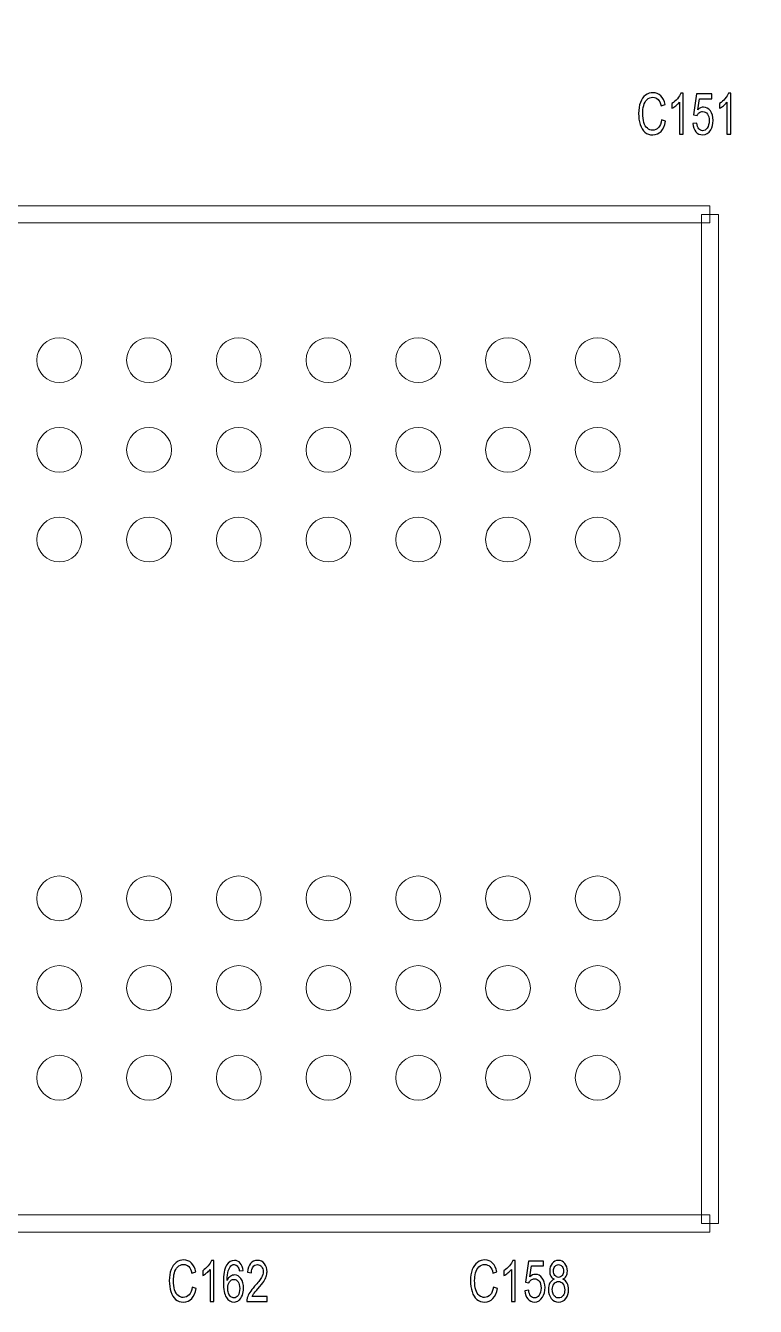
# Model space of a CAD drawing. Header units: millimetres. Extents: x -53.6 to 42.1, y -42.3 to 19.5.
# Drawn here: x 5.22 to 11.73, y -33.35 to -21.93 of the extents above; entities that cross this region are included whole.
import ezdxf

# ---------------------------------------------------------------- set-up
doc = ezdxf.new("R2010")
doc.units = ezdxf.units.MM
doc.header["$MEASUREMENT"] = 0
for name, color, linetype in [('BG_OUTLINE', 7, 'Continuous'), ('PG_SILKSCREEN_TOP', 7, 'Continuous'), ('PIN_TOP', 7, 'Continuous'), ('RD_SILKSCREEN_TOP', 7, 'Continuous')]:
    doc.layers.add(name, color=color, linetype=linetype)

msp = doc.modelspace()

# ---------------------------------------------------------------- linework, layer by layer
at = {"layer": 'BG_OUTLINE', "color": 3, "lineweight": 9}
msp.add_open_spline([(-35.58, -42.2737), (-35.58, -42.2737), (-35.58, 2.7261), (-35.58, 2.7261), (-35.58, 2.7261), (-35.58, 2.7261), (19.4199, 2.7261), (19.4199, 2.7261), (19.4199, 2.7261), (19.4199, 2.7261), (19.4199, -42.2737), (19.4199, -42.2737), (19.4199, -42.2737), (19.4199, -42.2737), (-35.58, -42.2737), (-35.58, -42.2737)], degree=3, knots=[0, 0, 0, 0, 0.25, 0.25, 0.25, 0.25, 0.5, 0.5, 0.5, 0.5, 0.75, 0.75, 0.75, 0.75, 1, 1, 1, 1], dxfattribs=at)
at = {"layer": 'PG_SILKSCREEN_TOP', "color": 6, "lineweight": 9}
for points in [[(-2.6766, -23.6898), (-2.6766, -23.6898), (-2.6766, -23.5374), (-2.6766, -23.5374), (-2.6766, -23.5374), (-2.6766, -23.5374), (11.3234, -23.5374), (11.3234, -23.5374), (11.3234, -23.5374), (11.3234, -23.5374), (11.3234, -23.6898), (11.3234, -23.6898), (11.3234, -23.6898), (11.3234, -23.6898), (-2.6766, -23.6898), (-2.6766, -23.6898)], [(11.2472, -23.6136), (11.2472, -23.6136), (11.3996, -23.6136), (11.3996, -23.6136), (11.3996, -23.6136), (11.3996, -23.6136), (11.3996, -32.6136), (11.3996, -32.6136), (11.3996, -32.6136), (11.3996, -32.6136), (11.2472, -32.6136), (11.2472, -32.6136), (11.2472, -32.6136), (11.2472, -32.6136), (11.2472, -23.6136), (11.2472, -23.6136)], [(11.3234, -32.5374), (11.3234, -32.5374), (11.3234, -32.6898), (11.3234, -32.6898), (11.3234, -32.6898), (11.3234, -32.6898), (-2.1846, -32.6898), (-2.1846, -32.6898), (-2.1846, -32.6898), (-2.1846, -32.6898), (-2.1846, -32.5374), (-2.1846, -32.5374), (-2.1846, -32.5374), (-2.1846, -32.5374), (11.3234, -32.5374), (11.3234, -32.5374)]]:
    msp.add_open_spline(points, degree=3, knots=[0, 0, 0, 0, 0.25, 0.25, 0.25, 0.25, 0.5, 0.5, 0.5, 0.5, 0.75, 0.75, 0.75, 0.75, 1, 1, 1, 1], dxfattribs=at)
at = {"layer": 'PIN_TOP', "lineweight": 9}
for points in [[(5.7233, -24.9136), (5.7233, -24.8031), (5.6338, -24.7136), (5.5234, -24.7136), (5.5234, -24.7136), (5.4129, -24.7135), (5.3234, -24.8031), (5.3234, -24.9135), (5.3234, -24.9135), (5.3233, -25.024), (5.4129, -25.1135), (5.5233, -25.1135), (5.5233, -25.1135), (5.6338, -25.1136), (5.7233, -25.024), (5.7233, -24.9136)], [(6.5234, -24.9136), (6.5234, -24.8031), (6.4339, -24.7136), (6.3235, -24.7136), (6.3235, -24.7136), (6.213, -24.7135), (6.1235, -24.8031), (6.1235, -24.9135), (6.1235, -24.9135), (6.1234, -25.024), (6.213, -25.1135), (6.3234, -25.1135), (6.3234, -25.1135), (6.4339, -25.1136), (6.5234, -25.024), (6.5234, -24.9136)], [(7.3235, -24.9136), (7.3235, -24.8031), (7.234, -24.7136), (7.1236, -24.7136), (7.1236, -24.7136), (7.0131, -24.7135), (6.9236, -24.8031), (6.9236, -24.9135), (6.9236, -24.9135), (6.9235, -25.024), (7.0131, -25.1135), (7.1235, -25.1135), (7.1235, -25.1135), (7.234, -25.1136), (7.3235, -25.024), (7.3235, -24.9136)], [(8.1233, -24.9136), (8.1233, -24.8031), (8.0338, -24.7136), (7.9234, -24.7136), (7.9234, -24.7136), (7.8129, -24.7135), (7.7234, -24.8031), (7.7234, -24.9135), (7.7234, -24.9135), (7.7233, -25.024), (7.8129, -25.1135), (7.9233, -25.1135), (7.9233, -25.1135), (8.0338, -25.1136), (8.1233, -25.024), (8.1233, -24.9136)], [(8.9234, -24.9136), (8.9234, -24.8031), (8.8339, -24.7136), (8.7235, -24.7136), (8.7235, -24.7136), (8.613, -24.7135), (8.5235, -24.8031), (8.5235, -24.9135), (8.5235, -24.9135), (8.5234, -25.024), (8.613, -25.1135), (8.7234, -25.1135), (8.7234, -25.1135), (8.8339, -25.1136), (8.9234, -25.024), (8.9234, -24.9136)], [(9.7233, -24.9136), (9.7233, -24.8031), (9.6338, -24.7136), (9.5234, -24.7136), (9.5234, -24.7136), (9.4129, -24.7135), (9.3234, -24.8031), (9.3234, -24.9135), (9.3234, -24.9135), (9.3233, -25.024), (9.4129, -25.1135), (9.5233, -25.1135), (9.5233, -25.1135), (9.6338, -25.1136), (9.7233, -25.024), (9.7233, -24.9136)], [(10.5234, -24.9136), (10.5234, -24.8031), (10.4339, -24.7136), (10.3235, -24.7136), (10.3235, -24.7136), (10.213, -24.7135), (10.1235, -24.8031), (10.1235, -24.9135), (10.1235, -24.9135), (10.1234, -25.024), (10.213, -25.1135), (10.3234, -25.1135), (10.3234, -25.1135), (10.4339, -25.1136), (10.5234, -25.024), (10.5234, -24.9136)], [(5.7233, -25.7137), (5.7233, -25.6032), (5.6338, -25.5137), (5.5234, -25.5137), (5.5234, -25.5137), (5.4129, -25.5136), (5.3234, -25.6032), (5.3234, -25.7136), (5.3234, -25.7136), (5.3233, -25.8241), (5.4129, -25.9136), (5.5233, -25.9136), (5.5233, -25.9136), (5.6338, -25.9137), (5.7233, -25.8241), (5.7233, -25.7137)], [(6.5234, -25.7137), (6.5234, -25.6032), (6.4339, -25.5137), (6.3235, -25.5137), (6.3235, -25.5137), (6.213, -25.5136), (6.1235, -25.6032), (6.1235, -25.7136), (6.1235, -25.7136), (6.1234, -25.8241), (6.213, -25.9136), (6.3234, -25.9136), (6.3234, -25.9136), (6.4339, -25.9137), (6.5234, -25.8241), (6.5234, -25.7137)], [(7.3235, -25.7137), (7.3235, -25.6032), (7.234, -25.5137), (7.1236, -25.5137), (7.1236, -25.5137), (7.0131, -25.5136), (6.9236, -25.6032), (6.9236, -25.7136), (6.9236, -25.7136), (6.9235, -25.8241), (7.0131, -25.9136), (7.1235, -25.9136), (7.1235, -25.9136), (7.234, -25.9137), (7.3235, -25.8241), (7.3235, -25.7137)], [(8.1233, -25.7137), (8.1233, -25.6032), (8.0338, -25.5137), (7.9234, -25.5137), (7.9234, -25.5137), (7.8129, -25.5136), (7.7234, -25.6032), (7.7234, -25.7136), (7.7234, -25.7136), (7.7233, -25.8241), (7.8129, -25.9136), (7.9233, -25.9136), (7.9233, -25.9136), (8.0338, -25.9137), (8.1233, -25.8241), (8.1233, -25.7137)], [(8.9234, -25.7137), (8.9234, -25.6032), (8.8339, -25.5137), (8.7235, -25.5137), (8.7235, -25.5137), (8.613, -25.5136), (8.5235, -25.6032), (8.5235, -25.7136), (8.5235, -25.7136), (8.5234, -25.8241), (8.613, -25.9136), (8.7234, -25.9136), (8.7234, -25.9136), (8.8339, -25.9137), (8.9234, -25.8241), (8.9234, -25.7137)], [(9.7233, -25.7137), (9.7233, -25.6032), (9.6338, -25.5137), (9.5234, -25.5137), (9.5234, -25.5137), (9.4129, -25.5136), (9.3234, -25.6032), (9.3234, -25.7136), (9.3234, -25.7136), (9.3233, -25.8241), (9.4129, -25.9136), (9.5233, -25.9136), (9.5233, -25.9136), (9.6338, -25.9137), (9.7233, -25.8241), (9.7233, -25.7137)], [(10.5234, -25.7137), (10.5234, -25.6032), (10.4339, -25.5137), (10.3235, -25.5137), (10.3235, -25.5137), (10.213, -25.5136), (10.1235, -25.6032), (10.1235, -25.7136), (10.1235, -25.7136), (10.1234, -25.8241), (10.213, -25.9136), (10.3234, -25.9136), (10.3234, -25.9136), (10.4339, -25.9137), (10.5234, -25.8241), (10.5234, -25.7137)], [(5.7233, -26.5135), (5.7233, -26.403), (5.6338, -26.3135), (5.5234, -26.3135), (5.5234, -26.3135), (5.4129, -26.3134), (5.3234, -26.403), (5.3234, -26.5134), (5.3234, -26.5134), (5.3233, -26.6239), (5.4129, -26.7134), (5.5233, -26.7134), (5.5233, -26.7134), (5.6338, -26.7135), (5.7233, -26.6239), (5.7233, -26.5135)], [(6.5234, -26.5135), (6.5234, -26.403), (6.4339, -26.3135), (6.3235, -26.3135), (6.3235, -26.3135), (6.213, -26.3134), (6.1235, -26.403), (6.1235, -26.5134), (6.1235, -26.5134), (6.1234, -26.6239), (6.213, -26.7134), (6.3234, -26.7134), (6.3234, -26.7134), (6.4339, -26.7135), (6.5234, -26.6239), (6.5234, -26.5135)], [(7.3235, -26.5135), (7.3235, -26.403), (7.234, -26.3135), (7.1236, -26.3135), (7.1236, -26.3135), (7.0131, -26.3134), (6.9236, -26.403), (6.9236, -26.5134), (6.9236, -26.5134), (6.9235, -26.6239), (7.0131, -26.7134), (7.1235, -26.7134), (7.1235, -26.7134), (7.234, -26.7135), (7.3235, -26.6239), (7.3235, -26.5135)], [(8.1233, -26.5135), (8.1233, -26.403), (8.0338, -26.3135), (7.9234, -26.3135), (7.9234, -26.3135), (7.8129, -26.3134), (7.7234, -26.403), (7.7234, -26.5134), (7.7234, -26.5134), (7.7233, -26.6239), (7.8129, -26.7134), (7.9233, -26.7134), (7.9233, -26.7134), (8.0338, -26.7135), (8.1233, -26.6239), (8.1233, -26.5135)], [(8.9234, -26.5135), (8.9234, -26.403), (8.8339, -26.3135), (8.7235, -26.3135), (8.7235, -26.3135), (8.613, -26.3134), (8.5235, -26.403), (8.5235, -26.5134), (8.5235, -26.5134), (8.5234, -26.6239), (8.613, -26.7134), (8.7234, -26.7134), (8.7234, -26.7134), (8.8339, -26.7135), (8.9234, -26.6239), (8.9234, -26.5135)], [(9.7233, -26.5135), (9.7233, -26.403), (9.6338, -26.3135), (9.5234, -26.3135), (9.5234, -26.3135), (9.4129, -26.3134), (9.3234, -26.403), (9.3234, -26.5134), (9.3234, -26.5134), (9.3233, -26.6239), (9.4129, -26.7134), (9.5233, -26.7134), (9.5233, -26.7134), (9.6338, -26.7135), (9.7233, -26.6239), (9.7233, -26.5135)], [(10.5234, -26.5135), (10.5234, -26.403), (10.4339, -26.3135), (10.3235, -26.3135), (10.3235, -26.3135), (10.213, -26.3134), (10.1235, -26.403), (10.1235, -26.5134), (10.1235, -26.5134), (10.1234, -26.6239), (10.213, -26.7134), (10.3234, -26.7134), (10.3234, -26.7134), (10.4339, -26.7135), (10.5234, -26.6239), (10.5234, -26.5135)], [(5.7233, -29.7137), (5.7233, -29.6032), (5.6338, -29.5137), (5.5234, -29.5137), (5.5234, -29.5137), (5.4129, -29.5136), (5.3234, -29.6032), (5.3234, -29.7136), (5.3234, -29.7136), (5.3233, -29.8241), (5.4129, -29.9136), (5.5233, -29.9136), (5.5233, -29.9136), (5.6338, -29.9137), (5.7233, -29.8241), (5.7233, -29.7137)], [(6.5234, -29.7137), (6.5234, -29.6032), (6.4339, -29.5137), (6.3235, -29.5137), (6.3235, -29.5137), (6.213, -29.5136), (6.1235, -29.6032), (6.1235, -29.7136), (6.1235, -29.7136), (6.1234, -29.8241), (6.213, -29.9136), (6.3234, -29.9136), (6.3234, -29.9136), (6.4339, -29.9137), (6.5234, -29.8241), (6.5234, -29.7137)], [(7.3235, -29.7137), (7.3235, -29.6032), (7.234, -29.5137), (7.1236, -29.5137), (7.1236, -29.5137), (7.0131, -29.5136), (6.9236, -29.6032), (6.9236, -29.7136), (6.9236, -29.7136), (6.9235, -29.8241), (7.0131, -29.9136), (7.1235, -29.9136), (7.1235, -29.9136), (7.234, -29.9137), (7.3235, -29.8241), (7.3235, -29.7137)], [(8.1233, -29.7137), (8.1233, -29.6032), (8.0338, -29.5137), (7.9234, -29.5137), (7.9234, -29.5137), (7.8129, -29.5136), (7.7234, -29.6032), (7.7234, -29.7136), (7.7234, -29.7136), (7.7233, -29.8241), (7.8129, -29.9136), (7.9233, -29.9136), (7.9233, -29.9136), (8.0338, -29.9137), (8.1233, -29.8241), (8.1233, -29.7137)], [(8.9234, -29.7137), (8.9234, -29.6032), (8.8339, -29.5137), (8.7235, -29.5137), (8.7235, -29.5137), (8.613, -29.5136), (8.5235, -29.6032), (8.5235, -29.7136), (8.5235, -29.7136), (8.5234, -29.8241), (8.613, -29.9136), (8.7234, -29.9136), (8.7234, -29.9136), (8.8339, -29.9137), (8.9234, -29.8241), (8.9234, -29.7137)], [(9.7233, -29.7137), (9.7233, -29.6032), (9.6338, -29.5137), (9.5234, -29.5137), (9.5234, -29.5137), (9.4129, -29.5136), (9.3234, -29.6032), (9.3234, -29.7136), (9.3234, -29.7136), (9.3233, -29.8241), (9.4129, -29.9136), (9.5233, -29.9136), (9.5233, -29.9136), (9.6338, -29.9137), (9.7233, -29.8241), (9.7233, -29.7137)], [(10.5234, -29.7137), (10.5234, -29.6032), (10.4339, -29.5137), (10.3235, -29.5137), (10.3235, -29.5137), (10.213, -29.5136), (10.1235, -29.6032), (10.1235, -29.7136), (10.1235, -29.7136), (10.1234, -29.8241), (10.213, -29.9136), (10.3234, -29.9136), (10.3234, -29.9136), (10.4339, -29.9137), (10.5234, -29.8241), (10.5234, -29.7137)], [(5.7233, -30.5135), (5.7233, -30.403), (5.6338, -30.3135), (5.5234, -30.3135), (5.5234, -30.3135), (5.4129, -30.3134), (5.3234, -30.403), (5.3234, -30.5134), (5.3234, -30.5134), (5.3233, -30.6239), (5.4129, -30.7134), (5.5233, -30.7134), (5.5233, -30.7134), (5.6338, -30.7135), (5.7233, -30.6239), (5.7233, -30.5135)], [(6.5234, -30.5135), (6.5234, -30.403), (6.4339, -30.3135), (6.3235, -30.3135), (6.3235, -30.3135), (6.213, -30.3134), (6.1235, -30.403), (6.1235, -30.5134), (6.1235, -30.5134), (6.1234, -30.6239), (6.213, -30.7134), (6.3234, -30.7134), (6.3234, -30.7134), (6.4339, -30.7135), (6.5234, -30.6239), (6.5234, -30.5135)], [(7.3235, -30.5135), (7.3235, -30.403), (7.234, -30.3135), (7.1236, -30.3135), (7.1236, -30.3135), (7.0131, -30.3134), (6.9236, -30.403), (6.9236, -30.5134), (6.9236, -30.5134), (6.9235, -30.6239), (7.0131, -30.7134), (7.1235, -30.7134), (7.1235, -30.7134), (7.234, -30.7135), (7.3235, -30.6239), (7.3235, -30.5135)], [(8.1233, -30.5135), (8.1233, -30.403), (8.0338, -30.3135), (7.9234, -30.3135), (7.9234, -30.3135), (7.8129, -30.3134), (7.7234, -30.403), (7.7234, -30.5134), (7.7234, -30.5134), (7.7233, -30.6239), (7.8129, -30.7134), (7.9233, -30.7134), (7.9233, -30.7134), (8.0338, -30.7135), (8.1233, -30.6239), (8.1233, -30.5135)], [(8.9234, -30.5135), (8.9234, -30.403), (8.8339, -30.3135), (8.7235, -30.3135), (8.7235, -30.3135), (8.613, -30.3134), (8.5235, -30.403), (8.5235, -30.5134), (8.5235, -30.5134), (8.5234, -30.6239), (8.613, -30.7134), (8.7234, -30.7134), (8.7234, -30.7134), (8.8339, -30.7135), (8.9234, -30.6239), (8.9234, -30.5135)], [(9.7233, -30.5135), (9.7233, -30.403), (9.6338, -30.3135), (9.5234, -30.3135), (9.5234, -30.3135), (9.4129, -30.3134), (9.3234, -30.403), (9.3234, -30.5134), (9.3234, -30.5134), (9.3233, -30.6239), (9.4129, -30.7134), (9.5233, -30.7134), (9.5233, -30.7134), (9.6338, -30.7135), (9.7233, -30.6239), (9.7233, -30.5135)], [(10.5234, -30.5135), (10.5234, -30.403), (10.4339, -30.3135), (10.3235, -30.3135), (10.3235, -30.3135), (10.213, -30.3134), (10.1235, -30.403), (10.1235, -30.5134), (10.1235, -30.5134), (10.1234, -30.6239), (10.213, -30.7134), (10.3234, -30.7134), (10.3234, -30.7134), (10.4339, -30.7135), (10.5234, -30.6239), (10.5234, -30.5135)], [(5.7233, -31.3136), (5.7233, -31.2031), (5.6338, -31.1136), (5.5234, -31.1136), (5.5234, -31.1136), (5.4129, -31.1135), (5.3234, -31.2031), (5.3234, -31.3135), (5.3234, -31.3135), (5.3233, -31.424), (5.4129, -31.5135), (5.5233, -31.5135), (5.5233, -31.5135), (5.6338, -31.5136), (5.7233, -31.424), (5.7233, -31.3136)], [(6.5234, -31.3136), (6.5234, -31.2031), (6.4339, -31.1136), (6.3235, -31.1136), (6.3235, -31.1136), (6.213, -31.1135), (6.1235, -31.2031), (6.1235, -31.3135), (6.1235, -31.3135), (6.1234, -31.424), (6.213, -31.5135), (6.3234, -31.5135), (6.3234, -31.5135), (6.4339, -31.5136), (6.5234, -31.424), (6.5234, -31.3136)], [(7.3235, -31.3136), (7.3235, -31.2031), (7.234, -31.1136), (7.1236, -31.1136), (7.1236, -31.1136), (7.0131, -31.1135), (6.9236, -31.2031), (6.9236, -31.3135), (6.9236, -31.3135), (6.9235, -31.424), (7.0131, -31.5135), (7.1235, -31.5135), (7.1235, -31.5135), (7.234, -31.5136), (7.3235, -31.424), (7.3235, -31.3136)], [(8.1233, -31.3136), (8.1233, -31.2031), (8.0338, -31.1136), (7.9234, -31.1136), (7.9234, -31.1136), (7.8129, -31.1135), (7.7234, -31.2031), (7.7234, -31.3135), (7.7234, -31.3135), (7.7233, -31.424), (7.8129, -31.5135), (7.9233, -31.5135), (7.9233, -31.5135), (8.0338, -31.5136), (8.1233, -31.424), (8.1233, -31.3136)], [(8.9234, -31.3136), (8.9234, -31.2031), (8.8339, -31.1136), (8.7235, -31.1136), (8.7235, -31.1136), (8.613, -31.1135), (8.5235, -31.2031), (8.5235, -31.3135), (8.5235, -31.3135), (8.5234, -31.424), (8.613, -31.5135), (8.7234, -31.5135), (8.7234, -31.5135), (8.8339, -31.5136), (8.9234, -31.424), (8.9234, -31.3136)], [(9.7233, -31.3136), (9.7233, -31.2031), (9.6338, -31.1136), (9.5234, -31.1136), (9.5234, -31.1136), (9.4129, -31.1135), (9.3234, -31.2031), (9.3234, -31.3135), (9.3234, -31.3135), (9.3233, -31.424), (9.4129, -31.5135), (9.5233, -31.5135), (9.5233, -31.5135), (9.6338, -31.5136), (9.7233, -31.424), (9.7233, -31.3136)], [(10.5234, -31.3136), (10.5234, -31.2031), (10.4339, -31.1136), (10.3235, -31.1136), (10.3235, -31.1136), (10.213, -31.1135), (10.1235, -31.2031), (10.1235, -31.3135), (10.1235, -31.3135), (10.1234, -31.424), (10.213, -31.5135), (10.3234, -31.5135), (10.3234, -31.5135), (10.4339, -31.5136), (10.5234, -31.424), (10.5234, -31.3136)]]:
    msp.add_open_spline(points, degree=3, knots=[0, 0, 0, 0, 0.25, 0.25, 0.25, 0.25, 0.5, 0.5, 0.5, 0.5, 0.75, 0.75, 0.75, 0.75, 1, 1, 1, 1], dxfattribs=at)
at = {"layer": 'RD_SILKSCREEN_TOP', "color": 8}
for points, knots in [([(10.8922, -22.7703), (10.8922, -22.7703), (10.9284, -22.7825), (10.9284, -22.7825), (10.9284, -22.7825), (10.9208, -22.8219), (10.9072, -22.8521), (10.8876, -22.8729), (10.8876, -22.8729), (10.8679, -22.8937), (10.8439, -22.904), (10.8154, -22.904), (10.8154, -22.904), (10.786, -22.904), (10.7621, -22.896), (10.7438, -22.8801), (10.7438, -22.8801), (10.7253, -22.8641), (10.7113, -22.841), (10.7017, -22.8108), (10.7017, -22.8108), (10.6921, -22.7805), (10.6873, -22.7479), (10.6873, -22.7132), (10.6873, -22.7132), (10.6873, -22.6754), (10.6927, -22.6424), (10.7036, -22.6142), (10.7036, -22.6142), (10.7144, -22.586), (10.7298, -22.5646), (10.7499, -22.5499), (10.7499, -22.5499), (10.7699, -22.5353), (10.7919, -22.528), (10.816, -22.528), (10.816, -22.528), (10.8433, -22.528), (10.8662, -22.5372), (10.8848, -22.5557), (10.8848, -22.5557), (10.9034, -22.5743), (10.9164, -22.6003), (10.9237, -22.6339), (10.9237, -22.6339), (10.9237, -22.6339), (10.8882, -22.6451), (10.8882, -22.6451), (10.8882, -22.6451), (10.8818, -22.6186), (10.8727, -22.5994), (10.8607, -22.5872), (10.8607, -22.5872), (10.8487, -22.5751), (10.8335, -22.5691), (10.8152, -22.5691), (10.8152, -22.5691), (10.7943, -22.5691), (10.7768, -22.5758), (10.7627, -22.5892), (10.7627, -22.5892), (10.7486, -22.6027), (10.7387, -22.6206), (10.7331, -22.6432), (10.7331, -22.6432), (10.7273, -22.6657), (10.7245, -22.689), (10.7245, -22.713), (10.7245, -22.713), (10.7245, -22.744), (10.7278, -22.7709), (10.7346, -22.794), (10.7346, -22.794), (10.7414, -22.817), (10.7518, -22.8343), (10.7662, -22.8457), (10.7662, -22.8457), (10.7804, -22.8572), (10.7959, -22.8628), (10.8125, -22.8628), (10.8125, -22.8628), (10.8327, -22.8628), (10.8498, -22.855), (10.8638, -22.8395), (10.8638, -22.8395), (10.8778, -22.824), (10.8873, -22.8009), (10.8922, -22.7703)], [0, 0, 0, 0, 0.0454545, 0.0454545, 0.0454545, 0.0454545, 0.0909091, 0.0909091, 0.0909091, 0.0909091, 0.1363636, 0.1363636, 0.1363636, 0.1363636, 0.1818182, 0.1818182, 0.1818182, 0.1818182, 0.2272727, 0.2272727, 0.2272727, 0.2272727, 0.2727273, 0.2727273, 0.2727273, 0.2727273, 0.3181818, 0.3181818, 0.3181818, 0.3181818, 0.3636364, 0.3636364, 0.3636364, 0.3636364, 0.4090909, 0.4090909, 0.4090909, 0.4090909, 0.4545455, 0.4545455, 0.4545455, 0.4545455, 0.5, 0.5, 0.5, 0.5, 0.5454545, 0.5454545, 0.5454545, 0.5454545, 0.5909091, 0.5909091, 0.5909091, 0.5909091, 0.6363636, 0.6363636, 0.6363636, 0.6363636, 0.6818182, 0.6818182, 0.6818182, 0.6818182, 0.7272727, 0.7272727, 0.7272727, 0.7272727, 0.7727273, 0.7727273, 0.7727273, 0.7727273, 0.8181818, 0.8181818, 0.8181818, 0.8181818, 0.8636364, 0.8636364, 0.8636364, 0.8636364, 0.9090909, 0.9090909, 0.9090909, 0.9090909, 0.9545455, 0.9545455, 0.9545455, 0.9545455, 1, 1, 1, 1]), ([(11.0854, -22.8978), (11.0854, -22.8978), (11.052, -22.8978), (11.052, -22.8978), (11.052, -22.8978), (11.052, -22.8978), (11.052, -22.6133), (11.052, -22.6133), (11.052, -22.6133), (11.0439, -22.6236), (11.0334, -22.6338), (11.0203, -22.6441), (11.0203, -22.6441), (11.0071, -22.6543), (10.9954, -22.662), (10.985, -22.6671), (10.985, -22.6671), (10.985, -22.6671), (10.985, -22.624), (10.985, -22.624), (10.985, -22.624), (11.0037, -22.6122), (11.0201, -22.598), (11.0341, -22.5813), (11.0341, -22.5813), (11.048, -22.5646), (11.058, -22.5484), (11.0639, -22.5326), (11.0639, -22.5326), (11.0639, -22.5326), (11.0854, -22.5326), (11.0854, -22.5326), (11.0854, -22.5326), (11.0854, -22.5326), (11.0854, -22.8978), (11.0854, -22.8978)], [0, 0, 0, 0, 0.1111111, 0.1111111, 0.1111111, 0.1111111, 0.2222222, 0.2222222, 0.2222222, 0.2222222, 0.3333333, 0.3333333, 0.3333333, 0.3333333, 0.4444444, 0.4444444, 0.4444444, 0.4444444, 0.5555556, 0.5555556, 0.5555556, 0.5555556, 0.6666667, 0.6666667, 0.6666667, 0.6666667, 0.7777778, 0.7777778, 0.7777778, 0.7777778, 0.8888889, 0.8888889, 0.8888889, 0.8888889, 1, 1, 1, 1]), ([(11.1711, -22.8026), (11.1711, -22.8026), (11.2063, -22.7986), (11.2063, -22.7986), (11.2063, -22.7986), (11.2089, -22.8214), (11.2149, -22.8385), (11.2244, -22.85), (11.2244, -22.85), (11.2339, -22.8616), (11.2454, -22.8673), (11.2587, -22.8673), (11.2587, -22.8673), (11.2748, -22.8673), (11.2885, -22.8592), (11.2996, -22.843), (11.2996, -22.843), (11.3108, -22.8268), (11.3164, -22.8053), (11.3164, -22.7785), (11.3164, -22.7785), (11.3164, -22.753), (11.3111, -22.733), (11.3004, -22.7182), (11.3004, -22.7182), (11.2896, -22.7035), (11.2756, -22.6961), (11.2582, -22.6961), (11.2582, -22.6961), (11.2474, -22.6961), (11.2376, -22.6994), (11.229, -22.7059), (11.229, -22.7059), (11.2202, -22.7125), (11.2135, -22.7209), (11.2086, -22.7313), (11.2086, -22.7313), (11.2086, -22.7313), (11.177, -22.7259), (11.177, -22.7259), (11.177, -22.7259), (11.177, -22.7259), (11.2035, -22.5392), (11.2035, -22.5392), (11.2035, -22.5392), (11.2035, -22.5392), (11.3391, -22.5392), (11.3391, -22.5392), (11.3391, -22.5392), (11.3391, -22.5392), (11.3391, -22.5818), (11.3391, -22.5818), (11.3391, -22.5818), (11.3391, -22.5818), (11.2303, -22.5818), (11.2303, -22.5818), (11.2303, -22.5818), (11.2303, -22.5818), (11.2155, -22.6795), (11.2155, -22.6795), (11.2155, -22.6795), (11.232, -22.6643), (11.2491, -22.6567), (11.2671, -22.6567), (11.2671, -22.6567), (11.2909, -22.6567), (11.311, -22.6677), (11.3274, -22.6897), (11.3274, -22.6897), (11.3438, -22.7117), (11.352, -22.74), (11.352, -22.7745), (11.352, -22.7745), (11.352, -22.8075), (11.3448, -22.8359), (11.3304, -22.8599), (11.3304, -22.8599), (11.3129, -22.8892), (11.289, -22.904), (11.2587, -22.904), (11.2587, -22.904), (11.2339, -22.904), (11.2136, -22.8948), (11.198, -22.8762), (11.198, -22.8762), (11.1823, -22.8577), (11.1733, -22.8331), (11.1711, -22.8026)], [0, 0, 0, 0, 0.0454545, 0.0454545, 0.0454545, 0.0454545, 0.0909091, 0.0909091, 0.0909091, 0.0909091, 0.1363636, 0.1363636, 0.1363636, 0.1363636, 0.1818182, 0.1818182, 0.1818182, 0.1818182, 0.2272727, 0.2272727, 0.2272727, 0.2272727, 0.2727273, 0.2727273, 0.2727273, 0.2727273, 0.3181818, 0.3181818, 0.3181818, 0.3181818, 0.3636364, 0.3636364, 0.3636364, 0.3636364, 0.4090909, 0.4090909, 0.4090909, 0.4090909, 0.4545455, 0.4545455, 0.4545455, 0.4545455, 0.5, 0.5, 0.5, 0.5, 0.5454545, 0.5454545, 0.5454545, 0.5454545, 0.5909091, 0.5909091, 0.5909091, 0.5909091, 0.6363636, 0.6363636, 0.6363636, 0.6363636, 0.6818182, 0.6818182, 0.6818182, 0.6818182, 0.7272727, 0.7272727, 0.7272727, 0.7272727, 0.7727273, 0.7727273, 0.7727273, 0.7727273, 0.8181818, 0.8181818, 0.8181818, 0.8181818, 0.8636364, 0.8636364, 0.8636364, 0.8636364, 0.9090909, 0.9090909, 0.9090909, 0.9090909, 0.9545455, 0.9545455, 0.9545455, 0.9545455, 1, 1, 1, 1]), ([(11.5091, -22.8978), (11.5091, -22.8978), (11.4756, -22.8978), (11.4756, -22.8978), (11.4756, -22.8978), (11.4756, -22.8978), (11.4756, -22.6133), (11.4756, -22.6133), (11.4756, -22.6133), (11.4676, -22.6236), (11.457, -22.6338), (11.444, -22.6441), (11.444, -22.6441), (11.4308, -22.6543), (11.4191, -22.662), (11.4087, -22.6671), (11.4087, -22.6671), (11.4087, -22.6671), (11.4087, -22.624), (11.4087, -22.624), (11.4087, -22.624), (11.4274, -22.6122), (11.4438, -22.598), (11.4578, -22.5813), (11.4578, -22.5813), (11.4718, -22.5646), (11.4817, -22.5484), (11.4876, -22.5326), (11.4876, -22.5326), (11.4876, -22.5326), (11.5091, -22.5326), (11.5091, -22.5326), (11.5091, -22.5326), (11.5091, -22.5326), (11.5091, -22.8978), (11.5091, -22.8978)], [0, 0, 0, 0, 0.1111111, 0.1111111, 0.1111111, 0.1111111, 0.2222222, 0.2222222, 0.2222222, 0.2222222, 0.3333333, 0.3333333, 0.3333333, 0.3333333, 0.4444444, 0.4444444, 0.4444444, 0.4444444, 0.5555556, 0.5555556, 0.5555556, 0.5555556, 0.6666667, 0.6666667, 0.6666667, 0.6666667, 0.7777778, 0.7777778, 0.7777778, 0.7777778, 0.8888889, 0.8888889, 0.8888889, 0.8888889, 1, 1, 1, 1]), ([(6.7088, -33.1808), (6.7088, -33.1808), (6.745, -33.193), (6.745, -33.193), (6.745, -33.193), (6.7374, -33.2324), (6.7238, -33.2626), (6.7042, -33.2834), (6.7042, -33.2834), (6.6845, -33.3042), (6.6605, -33.3145), (6.632, -33.3145), (6.632, -33.3145), (6.6026, -33.3145), (6.5787, -33.3065), (6.5604, -33.2906), (6.5604, -33.2906), (6.5419, -33.2746), (6.5279, -33.2515), (6.5183, -33.2213), (6.5183, -33.2213), (6.5087, -33.191), (6.5039, -33.1584), (6.5039, -33.1237), (6.5039, -33.1237), (6.5039, -33.0859), (6.5093, -33.0529), (6.5202, -33.0247), (6.5202, -33.0247), (6.531, -32.9965), (6.5464, -32.9751), (6.5665, -32.9604), (6.5665, -32.9604), (6.5865, -32.9458), (6.6085, -32.9385), (6.6326, -32.9385), (6.6326, -32.9385), (6.6599, -32.9385), (6.6828, -32.9477), (6.7014, -32.9662), (6.7014, -32.9662), (6.72, -32.9848), (6.733, -33.0108), (6.7403, -33.0444), (6.7403, -33.0444), (6.7403, -33.0444), (6.7048, -33.0556), (6.7048, -33.0556), (6.7048, -33.0556), (6.6984, -33.0291), (6.6893, -33.0099), (6.6773, -32.9977), (6.6773, -32.9977), (6.6653, -32.9856), (6.6501, -32.9796), (6.6318, -32.9796), (6.6318, -32.9796), (6.6109, -32.9796), (6.5934, -32.9863), (6.5793, -32.9997), (6.5793, -32.9997), (6.5652, -33.0132), (6.5553, -33.0311), (6.5497, -33.0537), (6.5497, -33.0537), (6.5439, -33.0762), (6.5411, -33.0995), (6.5411, -33.1235), (6.5411, -33.1235), (6.5411, -33.1545), (6.5444, -33.1814), (6.5512, -33.2045), (6.5512, -33.2045), (6.558, -33.2275), (6.5684, -33.2448), (6.5828, -33.2562), (6.5828, -33.2562), (6.597, -33.2677), (6.6125, -33.2733), (6.6291, -33.2733), (6.6291, -33.2733), (6.6493, -33.2733), (6.6664, -33.2655), (6.6804, -33.25), (6.6804, -33.25), (6.6944, -33.2345), (6.7039, -33.2114), (6.7088, -33.1808)], [0, 0, 0, 0, 0.0454545, 0.0454545, 0.0454545, 0.0454545, 0.0909091, 0.0909091, 0.0909091, 0.0909091, 0.1363636, 0.1363636, 0.1363636, 0.1363636, 0.1818182, 0.1818182, 0.1818182, 0.1818182, 0.2272727, 0.2272727, 0.2272727, 0.2272727, 0.2727273, 0.2727273, 0.2727273, 0.2727273, 0.3181818, 0.3181818, 0.3181818, 0.3181818, 0.3636364, 0.3636364, 0.3636364, 0.3636364, 0.4090909, 0.4090909, 0.4090909, 0.4090909, 0.4545455, 0.4545455, 0.4545455, 0.4545455, 0.5, 0.5, 0.5, 0.5, 0.5454545, 0.5454545, 0.5454545, 0.5454545, 0.5909091, 0.5909091, 0.5909091, 0.5909091, 0.6363636, 0.6363636, 0.6363636, 0.6363636, 0.6818182, 0.6818182, 0.6818182, 0.6818182, 0.7272727, 0.7272727, 0.7272727, 0.7272727, 0.7727273, 0.7727273, 0.7727273, 0.7727273, 0.8181818, 0.8181818, 0.8181818, 0.8181818, 0.8636364, 0.8636364, 0.8636364, 0.8636364, 0.9090909, 0.9090909, 0.9090909, 0.9090909, 0.9545455, 0.9545455, 0.9545455, 0.9545455, 1, 1, 1, 1]), ([(6.902, -33.3083), (6.902, -33.3083), (6.8686, -33.3083), (6.8686, -33.3083), (6.8686, -33.3083), (6.8686, -33.3083), (6.8686, -33.0238), (6.8686, -33.0238), (6.8686, -33.0238), (6.8605, -33.0341), (6.85, -33.0443), (6.8369, -33.0546), (6.8369, -33.0546), (6.8237, -33.0648), (6.812, -33.0725), (6.8016, -33.0776), (6.8016, -33.0776), (6.8016, -33.0776), (6.8016, -33.0345), (6.8016, -33.0345), (6.8016, -33.0345), (6.8203, -33.0227), (6.8367, -33.0085), (6.8507, -32.9918), (6.8507, -32.9918), (6.8646, -32.9751), (6.8746, -32.9589), (6.8805, -32.9431), (6.8805, -32.9431), (6.8805, -32.9431), (6.902, -32.9431), (6.902, -32.9431), (6.902, -32.9431), (6.902, -32.9431), (6.902, -33.3083), (6.902, -33.3083)], [0, 0, 0, 0, 0.1111111, 0.1111111, 0.1111111, 0.1111111, 0.2222222, 0.2222222, 0.2222222, 0.2222222, 0.3333333, 0.3333333, 0.3333333, 0.3333333, 0.4444444, 0.4444444, 0.4444444, 0.4444444, 0.5555556, 0.5555556, 0.5555556, 0.5555556, 0.6666667, 0.6666667, 0.6666667, 0.6666667, 0.7777778, 0.7777778, 0.7777778, 0.7777778, 0.8888889, 0.8888889, 0.8888889, 0.8888889, 1, 1, 1, 1]), ([(7.1614, -33.0337), (7.1614, -33.0337), (7.1282, -33.0372), (7.1282, -33.0372), (7.1282, -33.0372), (7.1252, -33.0197), (7.121, -33.0069), (7.1155, -32.999), (7.1155, -32.999), (7.1064, -32.9862), (7.0953, -32.9799), (7.082, -32.9799), (7.082, -32.9799), (7.0714, -32.9799), (7.062, -32.9839), (7.054, -32.9918), (7.054, -32.9918), (7.0434, -33.0021), (7.035, -33.017), (7.029, -33.0367), (7.029, -33.0367), (7.023, -33.0563), (7.0198, -33.0844), (7.0195, -33.1208), (7.0195, -33.1208), (7.0276, -33.1044), (7.0374, -33.0922), (7.0492, -33.0843), (7.0492, -33.0843), (7.0607, -33.0764), (7.073, -33.0724), (7.0858, -33.0724), (7.0858, -33.0724), (7.1081, -33.0724), (7.1271, -33.0833), (7.1428, -33.1053), (7.1428, -33.1053), (7.1585, -33.1272), (7.1663, -33.1555), (7.1663, -33.1902), (7.1663, -33.1902), (7.1663, -33.2131), (7.1626, -33.2342), (7.1552, -33.2539), (7.1552, -33.2539), (7.1478, -33.2734), (7.1377, -33.2885), (7.1248, -33.2989), (7.1248, -33.2989), (7.1119, -33.3093), (7.0973, -33.3145), (7.081, -33.3145), (7.081, -33.3145), (7.053, -33.3145), (7.0302, -33.3008), (7.0127, -33.2734), (7.0127, -33.2734), (6.995, -33.2461), (6.9862, -33.2009), (6.9862, -33.1381), (6.9862, -33.1381), (6.9862, -33.0678), (6.996, -33.0168), (7.0155, -32.9849), (7.0155, -32.9849), (7.0324, -32.9571), (7.0553, -32.9431), (7.0841, -32.9431), (7.0841, -32.9431), (7.1055, -32.9431), (7.1231, -32.9512), (7.1368, -32.9673), (7.1368, -32.9673), (7.1506, -32.9833), (7.1587, -33.0054), (7.1614, -33.0337)], [0, 0, 0, 0, 0.0526316, 0.0526316, 0.0526316, 0.0526316, 0.1052632, 0.1052632, 0.1052632, 0.1052632, 0.1578947, 0.1578947, 0.1578947, 0.1578947, 0.2105263, 0.2105263, 0.2105263, 0.2105263, 0.2631579, 0.2631579, 0.2631579, 0.2631579, 0.3157895, 0.3157895, 0.3157895, 0.3157895, 0.3684211, 0.3684211, 0.3684211, 0.3684211, 0.4210526, 0.4210526, 0.4210526, 0.4210526, 0.4736842, 0.4736842, 0.4736842, 0.4736842, 0.5263158, 0.5263158, 0.5263158, 0.5263158, 0.5789474, 0.5789474, 0.5789474, 0.5789474, 0.6315789, 0.6315789, 0.6315789, 0.6315789, 0.6842105, 0.6842105, 0.6842105, 0.6842105, 0.7368421, 0.7368421, 0.7368421, 0.7368421, 0.7894737, 0.7894737, 0.7894737, 0.7894737, 0.8421053, 0.8421053, 0.8421053, 0.8421053, 0.8947368, 0.8947368, 0.8947368, 0.8947368, 0.9473684, 0.9473684, 0.9473684, 0.9473684, 1, 1, 1, 1]), ([(7.3756, -33.2654), (7.3756, -33.2654), (7.3756, -33.3083), (7.3756, -33.3083), (7.3756, -33.3083), (7.3756, -33.3083), (7.1954, -33.3083), (7.1954, -33.3083), (7.1954, -33.3083), (7.1951, -33.2975), (7.1964, -33.2872), (7.1992, -33.2773), (7.1992, -33.2773), (7.2038, -33.2609), (7.2112, -33.2448), (7.2213, -33.2289), (7.2213, -33.2289), (7.2314, -33.2131), (7.246, -33.1947), (7.2651, -33.1738), (7.2651, -33.1738), (7.2947, -33.1414), (7.3148, -33.1158), (7.3252, -33.0968), (7.3252, -33.0968), (7.3356, -33.0779), (7.3408, -33.06), (7.3408, -33.0431), (7.3408, -33.0431), (7.3408, -33.0254), (7.336, -33.0105), (7.3266, -32.9983), (7.3266, -32.9983), (7.3171, -32.9862), (7.3047, -32.9801), (7.2895, -32.9801), (7.2895, -32.9801), (7.2734, -32.9801), (7.2604, -32.9866), (7.2508, -32.9995), (7.2508, -32.9995), (7.2411, -33.0124), (7.2362, -33.0303), (7.2361, -33.053), (7.2361, -33.053), (7.2361, -33.053), (7.2016, -33.0484), (7.2016, -33.0484), (7.2016, -33.0484), (7.204, -33.0141), (7.2129, -32.988), (7.2283, -32.9701), (7.2283, -32.9701), (7.2436, -32.9521), (7.2644, -32.9431), (7.2902, -32.9431), (7.2902, -32.9431), (7.3164, -32.9431), (7.3371, -32.9529), (7.3523, -32.9722), (7.3523, -32.9722), (7.3676, -32.9916), (7.3753, -33.0155), (7.3753, -33.0441), (7.3753, -33.0441), (7.3753, -33.0587), (7.373, -33.073), (7.3685, -33.0871), (7.3685, -33.0871), (7.3641, -33.1011), (7.3567, -33.1159), (7.3463, -33.1314), (7.3463, -33.1314), (7.336, -33.147), (7.3187, -33.1683), (7.2946, -33.1954), (7.2946, -33.1954), (7.2746, -33.218), (7.2617, -33.2332), (7.256, -33.2412), (7.256, -33.2412), (7.2502, -33.2492), (7.2456, -33.2572), (7.2418, -33.2654), (7.2418, -33.2654), (7.2418, -33.2654), (7.3756, -33.2654), (7.3756, -33.2654)], [0, 0, 0, 0, 0.0454545, 0.0454545, 0.0454545, 0.0454545, 0.0909091, 0.0909091, 0.0909091, 0.0909091, 0.1363636, 0.1363636, 0.1363636, 0.1363636, 0.1818182, 0.1818182, 0.1818182, 0.1818182, 0.2272727, 0.2272727, 0.2272727, 0.2272727, 0.2727273, 0.2727273, 0.2727273, 0.2727273, 0.3181818, 0.3181818, 0.3181818, 0.3181818, 0.3636364, 0.3636364, 0.3636364, 0.3636364, 0.4090909, 0.4090909, 0.4090909, 0.4090909, 0.4545455, 0.4545455, 0.4545455, 0.4545455, 0.5, 0.5, 0.5, 0.5, 0.5454545, 0.5454545, 0.5454545, 0.5454545, 0.5909091, 0.5909091, 0.5909091, 0.5909091, 0.6363636, 0.6363636, 0.6363636, 0.6363636, 0.6818182, 0.6818182, 0.6818182, 0.6818182, 0.7272727, 0.7272727, 0.7272727, 0.7272727, 0.7727273, 0.7727273, 0.7727273, 0.7727273, 0.8181818, 0.8181818, 0.8181818, 0.8181818, 0.8636364, 0.8636364, 0.8636364, 0.8636364, 0.9090909, 0.9090909, 0.9090909, 0.9090909, 0.9545455, 0.9545455, 0.9545455, 0.9545455, 1, 1, 1, 1]), ([(9.3936, -33.1808), (9.3936, -33.1808), (9.4298, -33.193), (9.4298, -33.193), (9.4298, -33.193), (9.4222, -33.2324), (9.4086, -33.2626), (9.389, -33.2834), (9.389, -33.2834), (9.3693, -33.3042), (9.3453, -33.3145), (9.3168, -33.3145), (9.3168, -33.3145), (9.2874, -33.3145), (9.2635, -33.3065), (9.2452, -33.2906), (9.2452, -33.2906), (9.2267, -33.2746), (9.2127, -33.2515), (9.2031, -33.2213), (9.2031, -33.2213), (9.1935, -33.191), (9.1887, -33.1584), (9.1887, -33.1237), (9.1887, -33.1237), (9.1887, -33.0859), (9.1941, -33.0529), (9.205, -33.0247), (9.205, -33.0247), (9.2158, -32.9965), (9.2312, -32.9751), (9.2513, -32.9604), (9.2513, -32.9604), (9.2713, -32.9458), (9.2933, -32.9385), (9.3174, -32.9385), (9.3174, -32.9385), (9.3447, -32.9385), (9.3676, -32.9477), (9.3862, -32.9662), (9.3862, -32.9662), (9.4048, -32.9848), (9.4178, -33.0108), (9.4251, -33.0444), (9.4251, -33.0444), (9.4251, -33.0444), (9.3896, -33.0556), (9.3896, -33.0556), (9.3896, -33.0556), (9.3832, -33.0291), (9.3741, -33.0099), (9.3621, -32.9977), (9.3621, -32.9977), (9.3501, -32.9856), (9.3349, -32.9796), (9.3166, -32.9796), (9.3166, -32.9796), (9.2957, -32.9796), (9.2782, -32.9863), (9.2641, -32.9997), (9.2641, -32.9997), (9.25, -33.0132), (9.2401, -33.0311), (9.2345, -33.0537), (9.2345, -33.0537), (9.2287, -33.0762), (9.2259, -33.0995), (9.2259, -33.1235), (9.2259, -33.1235), (9.2259, -33.1545), (9.2292, -33.1814), (9.236, -33.2045), (9.236, -33.2045), (9.2428, -33.2275), (9.2532, -33.2448), (9.2676, -33.2562), (9.2676, -33.2562), (9.2818, -33.2677), (9.2973, -33.2733), (9.3139, -33.2733), (9.3139, -33.2733), (9.3341, -33.2733), (9.3512, -33.2655), (9.3652, -33.25), (9.3652, -33.25), (9.3792, -33.2345), (9.3887, -33.2114), (9.3936, -33.1808)], [0, 0, 0, 0, 0.0454545, 0.0454545, 0.0454545, 0.0454545, 0.0909091, 0.0909091, 0.0909091, 0.0909091, 0.1363636, 0.1363636, 0.1363636, 0.1363636, 0.1818182, 0.1818182, 0.1818182, 0.1818182, 0.2272727, 0.2272727, 0.2272727, 0.2272727, 0.2727273, 0.2727273, 0.2727273, 0.2727273, 0.3181818, 0.3181818, 0.3181818, 0.3181818, 0.3636364, 0.3636364, 0.3636364, 0.3636364, 0.4090909, 0.4090909, 0.4090909, 0.4090909, 0.4545455, 0.4545455, 0.4545455, 0.4545455, 0.5, 0.5, 0.5, 0.5, 0.5454545, 0.5454545, 0.5454545, 0.5454545, 0.5909091, 0.5909091, 0.5909091, 0.5909091, 0.6363636, 0.6363636, 0.6363636, 0.6363636, 0.6818182, 0.6818182, 0.6818182, 0.6818182, 0.7272727, 0.7272727, 0.7272727, 0.7272727, 0.7727273, 0.7727273, 0.7727273, 0.7727273, 0.8181818, 0.8181818, 0.8181818, 0.8181818, 0.8636364, 0.8636364, 0.8636364, 0.8636364, 0.9090909, 0.9090909, 0.9090909, 0.9090909, 0.9545455, 0.9545455, 0.9545455, 0.9545455, 1, 1, 1, 1]), ([(9.5868, -33.3083), (9.5868, -33.3083), (9.5534, -33.3083), (9.5534, -33.3083), (9.5534, -33.3083), (9.5534, -33.3083), (9.5534, -33.0238), (9.5534, -33.0238), (9.5534, -33.0238), (9.5453, -33.0341), (9.5348, -33.0443), (9.5217, -33.0546), (9.5217, -33.0546), (9.5085, -33.0648), (9.4968, -33.0725), (9.4864, -33.0776), (9.4864, -33.0776), (9.4864, -33.0776), (9.4864, -33.0345), (9.4864, -33.0345), (9.4864, -33.0345), (9.5051, -33.0227), (9.5215, -33.0085), (9.5355, -32.9918), (9.5355, -32.9918), (9.5494, -32.9751), (9.5594, -32.9589), (9.5653, -32.9431), (9.5653, -32.9431), (9.5653, -32.9431), (9.5868, -32.9431), (9.5868, -32.9431), (9.5868, -32.9431), (9.5868, -32.9431), (9.5868, -33.3083), (9.5868, -33.3083)], [0, 0, 0, 0, 0.1111111, 0.1111111, 0.1111111, 0.1111111, 0.2222222, 0.2222222, 0.2222222, 0.2222222, 0.3333333, 0.3333333, 0.3333333, 0.3333333, 0.4444444, 0.4444444, 0.4444444, 0.4444444, 0.5555556, 0.5555556, 0.5555556, 0.5555556, 0.6666667, 0.6666667, 0.6666667, 0.6666667, 0.7777778, 0.7777778, 0.7777778, 0.7777778, 0.8888889, 0.8888889, 0.8888889, 0.8888889, 1, 1, 1, 1]), ([(9.6725, -33.2131), (9.6725, -33.2131), (9.7077, -33.2091), (9.7077, -33.2091), (9.7077, -33.2091), (9.7103, -33.2319), (9.7163, -33.249), (9.7258, -33.2605), (9.7258, -33.2605), (9.7353, -33.2721), (9.7468, -33.2778), (9.7601, -33.2778), (9.7601, -33.2778), (9.7762, -33.2778), (9.7899, -33.2697), (9.801, -33.2535), (9.801, -33.2535), (9.8122, -33.2373), (9.8178, -33.2158), (9.8178, -33.189), (9.8178, -33.189), (9.8178, -33.1635), (9.8125, -33.1435), (9.8018, -33.1287), (9.8018, -33.1287), (9.791, -33.114), (9.777, -33.1066), (9.7596, -33.1066), (9.7596, -33.1066), (9.7488, -33.1066), (9.739, -33.1099), (9.7304, -33.1164), (9.7304, -33.1164), (9.7216, -33.123), (9.7149, -33.1314), (9.71, -33.1418), (9.71, -33.1418), (9.71, -33.1418), (9.6784, -33.1364), (9.6784, -33.1364), (9.6784, -33.1364), (9.6784, -33.1364), (9.7049, -32.9497), (9.7049, -32.9497), (9.7049, -32.9497), (9.7049, -32.9497), (9.8405, -32.9497), (9.8405, -32.9497), (9.8405, -32.9497), (9.8405, -32.9497), (9.8405, -32.9923), (9.8405, -32.9923), (9.8405, -32.9923), (9.8405, -32.9923), (9.7317, -32.9923), (9.7317, -32.9923), (9.7317, -32.9923), (9.7317, -32.9923), (9.7169, -33.09), (9.7169, -33.09), (9.7169, -33.09), (9.7334, -33.0748), (9.7505, -33.0672), (9.7685, -33.0672), (9.7685, -33.0672), (9.7923, -33.0672), (9.8124, -33.0782), (9.8288, -33.1002), (9.8288, -33.1002), (9.8452, -33.1222), (9.8534, -33.1505), (9.8534, -33.185), (9.8534, -33.185), (9.8534, -33.218), (9.8462, -33.2464), (9.8318, -33.2704), (9.8318, -33.2704), (9.8143, -33.2997), (9.7904, -33.3145), (9.7601, -33.3145), (9.7601, -33.3145), (9.7353, -33.3145), (9.715, -33.3053), (9.6994, -33.2867), (9.6994, -33.2867), (9.6837, -33.2682), (9.6747, -33.2436), (9.6725, -33.2131)], [0, 0, 0, 0, 0.0454545, 0.0454545, 0.0454545, 0.0454545, 0.0909091, 0.0909091, 0.0909091, 0.0909091, 0.1363636, 0.1363636, 0.1363636, 0.1363636, 0.1818182, 0.1818182, 0.1818182, 0.1818182, 0.2272727, 0.2272727, 0.2272727, 0.2272727, 0.2727273, 0.2727273, 0.2727273, 0.2727273, 0.3181818, 0.3181818, 0.3181818, 0.3181818, 0.3636364, 0.3636364, 0.3636364, 0.3636364, 0.4090909, 0.4090909, 0.4090909, 0.4090909, 0.4545455, 0.4545455, 0.4545455, 0.4545455, 0.5, 0.5, 0.5, 0.5, 0.5454545, 0.5454545, 0.5454545, 0.5454545, 0.5909091, 0.5909091, 0.5909091, 0.5909091, 0.6363636, 0.6363636, 0.6363636, 0.6363636, 0.6818182, 0.6818182, 0.6818182, 0.6818182, 0.7272727, 0.7272727, 0.7272727, 0.7272727, 0.7727273, 0.7727273, 0.7727273, 0.7727273, 0.8181818, 0.8181818, 0.8181818, 0.8181818, 0.8636364, 0.8636364, 0.8636364, 0.8636364, 0.9090909, 0.9090909, 0.9090909, 0.9090909, 0.9545455, 0.9545455, 0.9545455, 0.9545455, 1, 1, 1, 1]), ([(9.936, -33.1111), (9.9221, -33.1043), (9.9118, -33.0947), (9.905, -33.0821), (9.905, -33.0821), (9.8984, -33.0695), (9.895, -33.0545), (9.895, -33.0369), (9.895, -33.0369), (9.895, -33.0104), (9.9021, -32.9883), (9.9164, -32.9702), (9.9164, -32.9702), (9.9307, -32.9522), (9.9496, -32.9431), (9.9733, -32.9431), (9.9733, -32.9431), (9.9972, -32.9431), (10.0163, -32.9524), (10.0308, -32.9708), (10.0308, -32.9708), (10.0453, -32.9893), (10.0526, -33.0117), (10.0526, -33.0382), (10.0526, -33.0382), (10.0526, -33.0551), (10.0493, -33.0697), (10.0427, -33.0822), (10.0427, -33.0822), (10.036, -33.0947), (10.026, -33.1043), (10.0124, -33.1111), (10.0124, -33.1111), (10.0291, -33.1184), (10.0419, -33.1301), (10.0506, -33.1463), (10.0506, -33.1463), (10.0593, -33.1625), (10.0638, -33.1819), (10.0638, -33.2043), (10.0638, -33.2043), (10.0638, -33.2355), (10.0555, -33.2616), (10.039, -33.2827), (10.039, -33.2827), (10.0225, -33.3039), (10.0008, -33.3145), (9.9739, -33.3145), (9.9739, -33.3145), (9.947, -33.3145), (9.9253, -33.3039), (9.9088, -33.2826), (9.9088, -33.2826), (9.8923, -33.2614), (9.884, -33.2349), (9.884, -33.2031), (9.884, -33.2031), (9.884, -33.1795), (9.8886, -33.1597), (9.8976, -33.1437), (9.8976, -33.1437), (9.9065, -33.1278), (9.9193, -33.1169), (9.936, -33.1111)], [0, 0, 0, 0, 0.0625, 0.0625, 0.0625, 0.0625, 0.125, 0.125, 0.125, 0.125, 0.1875, 0.1875, 0.1875, 0.1875, 0.25, 0.25, 0.25, 0.25, 0.3125, 0.3125, 0.3125, 0.3125, 0.375, 0.375, 0.375, 0.375, 0.4375, 0.4375, 0.4375, 0.4375, 0.5, 0.5, 0.5, 0.5, 0.5625, 0.5625, 0.5625, 0.5625, 0.625, 0.625, 0.625, 0.625, 0.6875, 0.6875, 0.6875, 0.6875, 0.75, 0.75, 0.75, 0.75, 0.8125, 0.8125, 0.8125, 0.8125, 0.875, 0.875, 0.875, 0.875, 0.9375, 0.9375, 0.9375, 0.9375, 1, 1, 1, 1]), ([(9.9293, -33.0354), (9.9293, -33.0526), (9.9334, -33.0667), (9.9417, -33.0776), (9.9417, -33.0776), (9.95, -33.0885), (9.9608, -33.094), (9.974, -33.094), (9.974, -33.094), (9.987, -33.094), (9.9976, -33.0886), (10.0058, -33.0778), (10.0058, -33.0778), (10.0141, -33.0669), (10.0182, -33.0536), (10.0182, -33.038), (10.0182, -33.038), (10.0182, -33.0215), (10.014, -33.0078), (10.0055, -32.9966), (10.0055, -32.9966), (9.9969, -32.9855), (9.9864, -32.9799), (9.9737, -32.9799), (9.9737, -32.9799), (9.9609, -32.9799), (9.9504, -32.9854), (9.9419, -32.9962), (9.9419, -32.9962), (9.9334, -33.0071), (9.9293, -33.0203), (9.9293, -33.0354)], [0, 0, 0, 0, 0.125, 0.125, 0.125, 0.125, 0.25, 0.25, 0.25, 0.25, 0.375, 0.375, 0.375, 0.375, 0.5, 0.5, 0.5, 0.5, 0.625, 0.625, 0.625, 0.625, 0.75, 0.75, 0.75, 0.75, 0.875, 0.875, 0.875, 0.875, 1, 1, 1, 1]), ([(7.0247, -33.1904), (7.0247, -33.2059), (7.0272, -33.2206), (7.0321, -33.2346), (7.0321, -33.2346), (7.037, -33.2487), (7.0438, -33.2594), (7.0526, -33.2667), (7.0526, -33.2667), (7.0614, -33.2741), (7.0707, -33.2778), (7.0804, -33.2778), (7.0804, -33.2778), (7.0945, -33.2778), (7.1067, -33.2702), (7.1168, -33.255), (7.1168, -33.255), (7.127, -33.2397), (7.132, -33.2191), (7.132, -33.193), (7.132, -33.193), (7.132, -33.1678), (7.127, -33.148), (7.117, -33.1335), (7.117, -33.1335), (7.107, -33.1191), (7.0943, -33.1119), (7.0791, -33.1119), (7.0791, -33.1119), (7.0639, -33.1119), (7.0511, -33.1191), (7.0405, -33.1335), (7.0405, -33.1335), (7.03, -33.148), (7.0247, -33.167), (7.0247, -33.1904)], [0, 0, 0, 0, 0.1111111, 0.1111111, 0.1111111, 0.1111111, 0.2222222, 0.2222222, 0.2222222, 0.2222222, 0.3333333, 0.3333333, 0.3333333, 0.3333333, 0.4444444, 0.4444444, 0.4444444, 0.4444444, 0.5555556, 0.5555556, 0.5555556, 0.5555556, 0.6666667, 0.6666667, 0.6666667, 0.6666667, 0.7777778, 0.7777778, 0.7777778, 0.7777778, 0.8888889, 0.8888889, 0.8888889, 0.8888889, 1, 1, 1, 1]), ([(9.9185, -33.2034), (9.9185, -33.2161), (9.9207, -33.2285), (9.9252, -33.2403), (9.9252, -33.2403), (9.9297, -33.2523), (9.9365, -33.2615), (9.9454, -33.268), (9.9454, -33.268), (9.9544, -33.2745), (9.964, -33.2778), (9.9743, -33.2778), (9.9743, -33.2778), (9.9902, -33.2778), (10.0034, -33.271), (10.0139, -33.2572), (10.0139, -33.2572), (10.0243, -33.2434), (10.0295, -33.226), (10.0295, -33.2048), (10.0295, -33.2048), (10.0295, -33.1833), (10.0242, -33.1656), (10.0134, -33.1515), (10.0134, -33.1515), (10.0027, -33.1374), (9.9893, -33.1304), (9.9732, -33.1304), (9.9732, -33.1304), (9.9574, -33.1304), (9.9444, -33.1374), (9.934, -33.1512), (9.934, -33.1512), (9.9236, -33.1652), (9.9185, -33.1826), (9.9185, -33.2034)], [0, 0, 0, 0, 0.1111111, 0.1111111, 0.1111111, 0.1111111, 0.2222222, 0.2222222, 0.2222222, 0.2222222, 0.3333333, 0.3333333, 0.3333333, 0.3333333, 0.4444444, 0.4444444, 0.4444444, 0.4444444, 0.5555556, 0.5555556, 0.5555556, 0.5555556, 0.6666667, 0.6666667, 0.6666667, 0.6666667, 0.7777778, 0.7777778, 0.7777778, 0.7777778, 0.8888889, 0.8888889, 0.8888889, 0.8888889, 1, 1, 1, 1])]:
    msp.add_open_spline(points, degree=3, knots=knots, dxfattribs=at)

doc.saveas('drawing.dxf')
